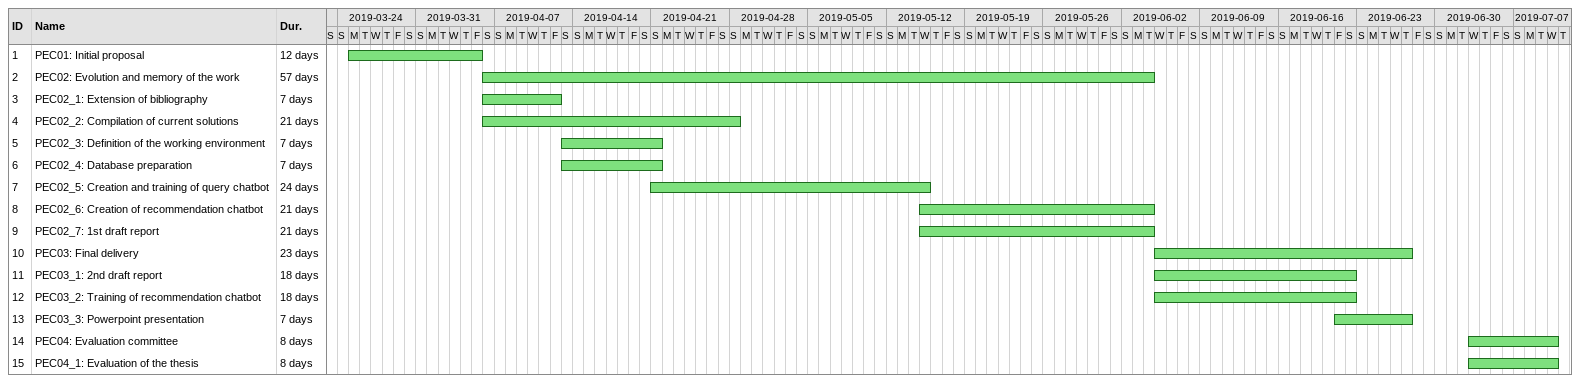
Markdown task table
| ID | Task | Duration | Start | Finish |
|---|---|---|---|---|
| 1 | PEC01: Initial proposal | 12d | 2019-03-25 | 2019-04-05 |
| 2 | PEC02: Evolution and memory of the work | 57d | 2019-04-06 | 2019-06-04 |
| 3 | PEC02_1: Extension of bibliography | 7d | 2019-04-06 | 2019-04-12 |
| 4 | PEC02_2: Compilation of current solutions | 21d | 2019-04-06 | 2019-04-28 |
| 5 | PEC02_3: Definition of the working environment | 7d | 2019-04-13 | 2019-04-21 |
| 6 | PEC02_4: Database preparation | 7d | 2019-04-13 | 2019-04-21 |
| 7 | PEC02_5: Creation and training of query chatbot | 24d | 2019-04-21 | 2019-05-15 |
| 8 | PEC02_6: Creation of recommendation chatbot | 21d | 2019-05-15 | 2019-06-04 |
| 9 | PEC02_7: 1st draft report | 21d | 2019-05-15 | 2019-06-04 |
| 10 | PEC03: Final delivery | 23d | 2019-06-05 | 2019-06-27 |
| 11 | PEC03_1: 2nd draft report | 18d | 2019-06-05 | 2019-06-22 |
| 12 | PEC03_2: Training of recommendation chatbot | 18d | 2019-06-05 | 2019-06-22 |
| 13 | PEC03_3: Powerpoint presentation | 7d | 2019-06-21 | 2019-06-27 |
| 14 | PEC04: Evaluation committee | 8d | 2019-07-03 | 2019-07-10 |
| 15 | PEC04_1: Evaluation of the thesis | 8d | 2019-07-03 | 2019-07-10 |
